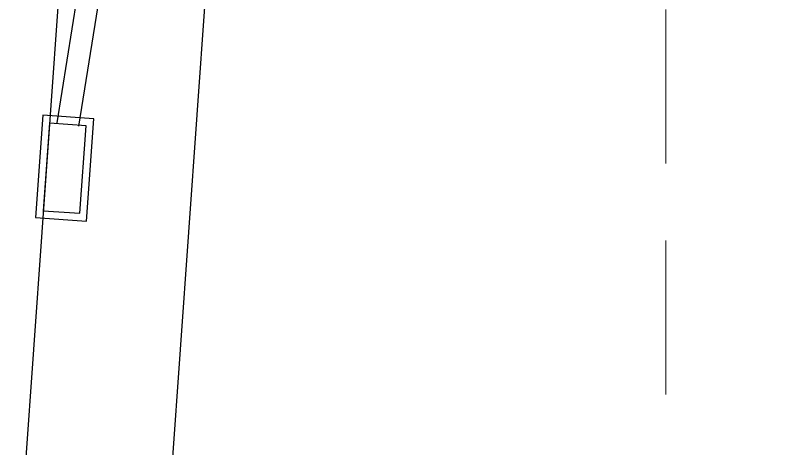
# Model space of a CAD drawing. Header units: feet. Extents: x 7707 to 9528, y 2602 to 5512.
# Drawn here: x 9211.39 to 9261.16, y 3968.14 to 3996.26 of the extents above; entities that cross this region are included whole.
import ezdxf

# ---------------------------------------------------------------- set-up
doc = ezdxf.new("R2010")
doc.units = ezdxf.units.FT
doc.header["$LTSCALE"] = 0.4
doc.header["$MEASUREMENT"] = 0
doc.linetypes.add('HIDDEN', pattern=[0.375, 0.25, -0.125])
for name, color, linetype in [('grid', 254, 'HIDDEN'), ('PAVING', 7, 'Continuous'), ('ROW', 7, 'Continuous'), ('STORM', 7, 'Continuous'), ('STORM INLET', 7, 'Continuous')]:
    doc.layers.add(name, color=color, linetype=linetype)

msp = doc.modelspace()

# ---------------------------------------------------------------- linework, layer by layer
at = {"layer": 'grid', "color": 252, "linetype": 'HIDDEN', "lineweight": 0, "ltscale": 100}
msp.add_line((9253.65, 2831.651), (9253.508, 5465.722), dxfattribs=at)
at = {"layer": 'PAVING'}
msp.add_line((9251.689, 4524.513), (9194.385, 3719.049), dxfattribs=at)
at = {"layer": 'ROW'}
msp.add_line((9261.165, 4523.839), (9203.861, 3718.374), dxfattribs=at)
at = {"layer": 'STORM', "color": 5}
for p, q in [((9217.203, 3999.756), (9215.498, 3989.072)), ((9215.666, 3999.168), (9214.091, 3989.297))]:
    msp.add_line(p, q, dxfattribs=at)
at = {"layer": 'STORM INLET', "color": 5, "flags": 128}
for points in [[(9213.17, 3989.776), (9212.698, 3983.143), (9216.015, 3982.907), (9216.486, 3989.541)], [(9213.61, 3989.269), (9213.205, 3983.583), (9215.574, 3983.415), (9215.979, 3989.101)]]:
    msp.add_lwpolyline(points, close=True, dxfattribs=at)

doc.saveas('drawing.dxf')
